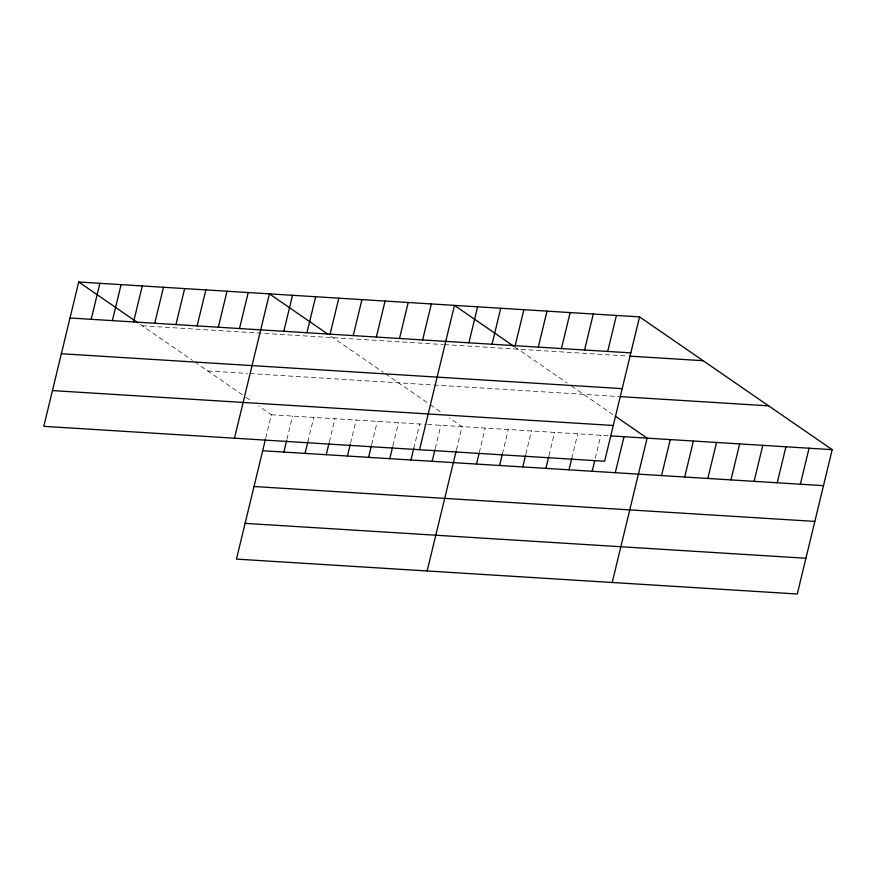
<?xml version="1.0" encoding="UTF-8"?>
<svg xmlns="http://www.w3.org/2000/svg" width="876" height="876" viewBox="0 0 876 876"><rect width="100%" height="100%" fill="white"/><g stroke="black" fill="none" stroke-linecap="round" stroke-linejoin="round"><path stroke-width="0.66" stroke-dasharray="4.38 3.29" d="M265.778 437.901L271.374 414.764L258.661 406.004M286.967 439.226L292.562 416.089M307.837 441.832L313.75 417.403M329.343 441.865L334.939 418.717M350.52 443.179L356.127 420.042M371.709 444.493L377.315 421.356M392.897 445.818L398.492 422.681M413.779 448.424L419.681 423.995M435.273 448.457L440.869 425.309M456.462 449.771L462.057 426.634L449.344 417.863M479.281 452.498L485.195 428.068M502.419 453.932L508.321 429.514M525.863 454.086L531.458 430.948M549 455.531L554.596 432.394M571.82 458.257L577.722 433.828M595.264 458.411L600.859 435.262M142.295 325.806L443.201 344.531M444.559 344.618L628.278 356.05M207.798 370.953L247.525 373.428M250.175 373.592L618.938 396.532M271.374 414.764L426.305 424.411M427.63 424.488L609.028 435.777M514.869 346.995L567.177 383.042M571.546 386.053L613.222 414.775M330.854 336.22L383.195 372.289M385.374 373.789L429.207 403.989M430.269 404.723L441.92 412.76M140.182 324.35L192.512 360.419M194.702 361.919L242.772 395.054M245.948 397.244L251.248 400.89"/><path stroke-width="1.31" d="M78.72 281.995L43.8 426.338L604.626 461.236L639.546 316.893L78.72 281.995L138.058 322.894M91.203 319.313L99.908 283.309M112.38 320.627L121.096 284.634M133.568 321.941L142.284 285.948M154.756 323.266L163.462 287.273M175.945 324.58L184.65 288.587M197.133 325.905L205.838 289.901M218.321 327.219L227.026 291.226M239.509 328.533L248.215 292.54M234.483 438.197L269.403 293.865L327.679 334.019M283.824 331.292L292.529 295.3M265.472 439.194L236.454 559.107L797.28 594.005L832.2 449.662L639.546 316.893M306.961 332.738L315.667 296.734M283.857 452.082L286.66 440.508M330.099 334.172L338.804 298.179M305.045 453.396L307.837 441.832M353.225 335.618L361.93 299.614M326.233 454.721L329.026 443.147M347.411 456.035L350.214 444.46M376.362 337.052L385.068 301.059M368.599 457.349L371.402 445.785M399.5 338.486L408.205 302.494M389.787 458.674L392.59 447.099M422.626 339.932L431.342 303.939M410.975 459.988L413.779 448.424M419.549 449.716L454.469 305.374L513.807 346.272M432.164 461.313L434.956 449.738M468.901 342.812L477.606 306.819M427.138 570.977L456.144 451.052M492.027 344.246L500.743 308.253M476.478 464.061L478.975 453.779M515.165 345.691L523.87 309.699M499.616 465.506L502.419 453.932M538.302 347.126L547.007 311.133M522.753 466.941L525.545 455.378M561.428 348.571L570.145 312.568M545.879 468.386L548.683 456.812M584.566 350.006L593.271 314.013M569.017 469.821L571.82 458.257M607.703 351.451L616.408 315.448M592.154 471.266L594.64 460.973M615.291 472.701L623.997 436.708M612.204 582.485L647.123 438.142L615.335 416.242M661.555 475.58L670.26 439.588M684.693 477.015L693.398 441.022M707.819 478.46L716.535 442.468M730.956 479.895L739.662 443.902M754.094 481.34L762.799 445.347M777.22 482.775L785.936 446.782M800.357 484.22L809.063 448.227M70.014 317.988L630.83 352.886M629.636 356.138L703.121 360.704M61.364 353.74L622.19 388.637M620.296 396.62L768.624 405.851M52.45 390.587L613.277 425.473M610.386 435.865L832.2 449.662M262.669 450.757L823.495 485.654M254.018 486.519L814.844 521.406M245.105 523.355L805.931 558.253"/></g></svg>
